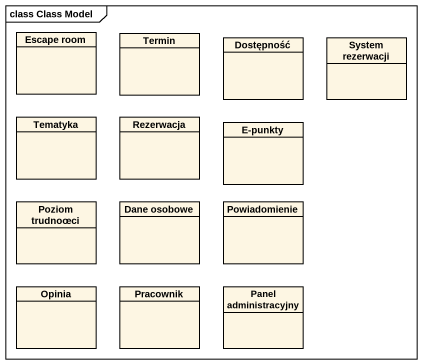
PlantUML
@startuml
mainframe class Class Model
hide circle
hide empty members
class "Escape room" as Escape_room
class Termin
class Dostępność
class "System rezerwacji" as System_rezerwacji
class Tematyka
class Rezerwacja
class "E-punkty" as E_punkty
class "Poziom trudnoœci" as Poziom_trudnoœci
class "Dane osobowe" as Dane_osobowe
class Powiadomienie
class Opinia
class Pracownik
class "Panel administracyjny" as Panel_administracyjny
@enduml
